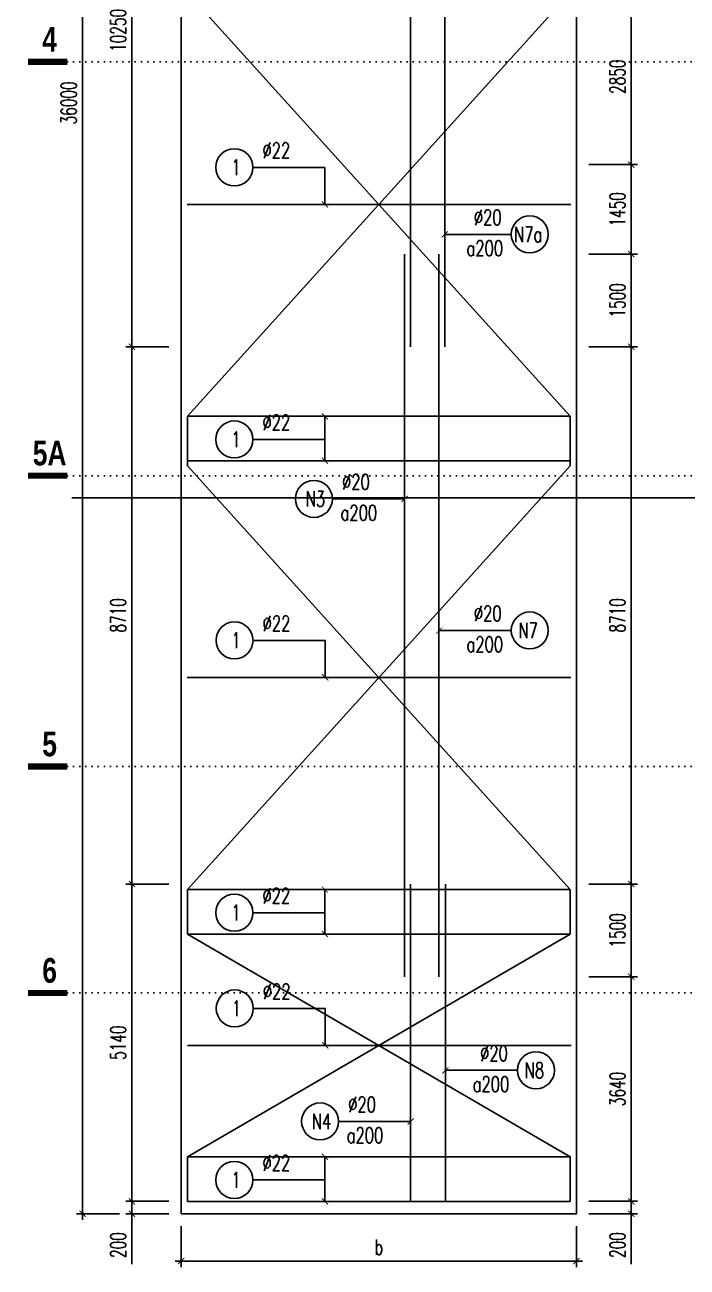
# Model space of a CAD drawing. Header units: millimetres. Extents: x -143570 to 58447, y -1448440 to -1202244.
# Drawn here: x -111106 to -100370, y -1339010 to -1318878 of the extents above; entities that cross this region are included whole.
import ezdxf
from ezdxf.enums import TextEntityAlignment as Align

# ---------------------------------------------------------------- set-up
doc = ezdxf.new("R2010")
doc.units = ezdxf.units.MM
doc.header["$LTSCALE"] = 30
doc.header["$PDMODE"] = 3
doc.linetypes.add('DOT', pattern=[0.25, 0, -0.25])
doc.layers.get('0').update_dxf_attribs({"lineweight": 9})
doc.layers.get('Defpoints').update_dxf_attribs({"lineweight": 9})
for name, color, linetype in [('ccu11-Chidan', 9, 'Continuous'), ('ccu11-Cotthep', 9, 'Continuous'), ('ccu11-Dim', 8, 'Continuous'), ('ccu11-Manh', 8, 'Continuous'), ('ccu11-Thay', 7, 'Continuous'), ('ccu11-Thep', 4, 'Continuous'), ('ccu11-Thepdai', 6, 'Continuous')]:
    doc.layers.add(name, color=color, linetype=linetype)
doc.styles.add('ccu11-dim', font='vnsimli.shx', dxfattribs={"width": 0.65, "bigfont": 'bigfont.shx'})
doc.styles.add('ccu11-VnAvH-B', font='')
doc.styles.add('ccu11-vnsimple', font='vnsimple.shx', dxfattribs={"bigfont": 'bigfont.shx'})
doc.styles.add('ccu11_simli', font='vnsimli.shx', dxfattribs={"width": 0.8})
doc.styles.add('VnHelvetlnsH', font='')
doc.styles.get('ccu11-VnAvH-B').set_extended_font_data('.VnAvantH', bold=True)
doc.styles.get('VnHelvetlnsH').set_extended_font_data('.VnHelvetInsH', bold=True)
doc.dimstyles.new('ccu11-100', dxfattribs={"dimscale": 100, "dimtxt": 2.5, "dimasz": 1, "dimexe": 1, "dimexo": 2, "dimgap": 1, "dimtad": 1, "dimdec": 0, "dimdsep": 46, "dimtxsty": 'ccu11-dim', "dimblk": 'ARCHTICK', "dimcen": -1, "dimdle": 1, "dimclrd": 256, "dimclre": 256, "dimclrt": 3, "dimadec": 0, "dimazin": 2, "dimtfac": 0.1, "dimtdec": 0, "dimtmove": 0, "dimatfit": 1, "dimldrblk": 'ARCHTICK', "dimfxl": 1, "dimtvp": 0.833333, "dimtolj": 1, "dimtzin": 12, "dimarcsym": 0})
doc.dimstyles.new('ccu11-100(d16a100)', dxfattribs={"dimscale": 100, "dimtxt": 2.5, "dimasz": 1, "dimexe": 1, "dimexo": 2, "dimgap": 0.8, "dimtad": 1, "dimdec": 1, "dimdsep": 46, "dimtxsty": 'ccu11-dim', "dimblk": 'ARCHTICK', "dimcen": -1, "dimdle": 1, "dimclrd": 256, "dimclre": 256, "dimclrt": 3, "dimadec": 0, "dimazin": 2, "dimtfac": 0.1, "dimtdec": 1, "dimtmove": 0, "dimatfit": 1, "dimldrblk": 'ARCHTICK', "dimfxl": 1, "dimtvp": 0.833333, "dimtolj": 1, "dimtzin": 12, "dimarcsym": 0})

# ---------------------------------------------------------------- blocks, each defined once
blk = doc.blocks.new('_ARCHTICK')
at = {"color": 0, "linetype": 'ByBlock', "const_width": 0.15}
blk.add_lwpolyline([(-0.5, -0.5), (0.5, 0.5)], dxfattribs=at)
blk = doc.blocks.new('*D396')
at = {"layer": 'ccu11-Dim', "lineweight": -2, "ltscale": 3000, "transparency": 16777216}
for p, q in [((-108570, -1338343), (-108570, -1339010)), ((-102164, -1338343), (-102164, -1339010)), ((-102064, -1338910), (-108670, -1338910))]:
    blk.add_line(p, q, dxfattribs=at)
at = {"layer": 'Defpoints', "color": 0, "ltscale": 3000, "transparency": 16777216}
for p in [(-108570, -1338143), (-102164, -1338143), (-108570, -1338910)]:
    blk.add_point(p, dxfattribs=at)
at = {"layer": 'ccu11-Dim', "lineweight": -2, "ltscale": 3000, "transparency": 16777216, "xscale": 100, "yscale": 100, "zscale": 100, "rotation": 180}
blk.add_blockref('_ARCHTICK', (-108570, -1338910), dxfattribs=at)
at = {"layer": 'ccu11-Dim', "lineweight": -2, "ltscale": 3000, "transparency": 16777216, "xscale": 100, "yscale": 100, "zscale": 100}
blk.add_blockref('_ARCHTICK', (-102164, -1338910), dxfattribs=at)
at = {"layer": 'ccu11-Dim', "color": 3, "ltscale": 3000, "transparency": 16777216, "insert": (-105367, -1338685), "char_height": 250, "attachment_point": 5, "style": 'ccu11-dim'}
blk.add_mtext('\\A1;b', dxfattribs=at)
blk = doc.blocks.new('SHD')
at = {"layer": 'ccu11-Cotthep'}
blk.add_circle((300, 0), 300, dxfattribs=at)
at = {"layer": 'ccu11-Cotthep', "color": 31, "style": 'ccu11_simli', "width": 0.8}
blk.add_attdef('DK', text='', height=250, dxfattribs=at).set_placement((-101, 65), align=Align.BOTTOM_RIGHT)
blk.add_attdef('KH', text='', height=250, dxfattribs=at).set_placement((300, 0), align=Align.MIDDLE)
blk.add_attdef('KC', text='', height=250, dxfattribs=at).set_placement((-101, -142), align=Align.TOP_RIGHT)
blk = doc.blocks.new('*D403')
at = {"layer": 'ccu11-Dim', "lineweight": -2, "transparency": 16777216}
for p, q in [((-110170, -1302043), (-110170, -1338243)), ((-109570, -1302143), (-110270, -1302143)), ((-109570, -1338143), (-110270, -1338143))]:
    blk.add_line(p, q, dxfattribs=at)
at = {"layer": 'Defpoints', "color": 0, "transparency": 16777216}
for p in [(-109370, -1302143), (-110170, -1338143), (-109370, -1338143)]:
    blk.add_point(p, dxfattribs=at)
at = {"layer": 'ccu11-Dim', "lineweight": -2, "transparency": 16777216, "xscale": 100, "yscale": 100, "zscale": 100}
for p, rotation in [((-110170, -1302143), 90), ((-110170, -1338143), 270)]:
    blk.add_blockref('_ARCHTICK', p, dxfattribs=dict(at, rotation=rotation))
at = {"layer": 'ccu11-Dim', "color": 3, "transparency": 16777216, "insert": (-110395, -1320143), "char_height": 250, "attachment_point": 5, "rotation": 90, "style": 'ccu11-dim'}
blk.add_mtext('\\A1;36000', dxfattribs=at)
blk = doc.blocks.new('*D407')
at = {"layer": 'ccu11-Dim', "lineweight": -2, "transparency": 16777216}
for p, q in [((-109370, -1313743), (-109370, -1324193)), ((-108770, -1313843), (-109470, -1313843)), ((-108770, -1324093), (-109470, -1324093))]:
    blk.add_line(p, q, dxfattribs=at)
at = {"layer": 'Defpoints', "color": 0, "transparency": 16777216}
for p in [(-108570, -1313843), (-109370, -1324093), (-108570, -1324093)]:
    blk.add_point(p, dxfattribs=at)
at = {"layer": 'ccu11-Dim', "lineweight": -2, "transparency": 16777216, "xscale": 100, "yscale": 100, "zscale": 100}
for p, rotation in [((-109370, -1313843), 90), ((-109370, -1324093), 270)]:
    blk.add_blockref('_ARCHTICK', p, dxfattribs=dict(at, rotation=rotation))
at = {"layer": 'ccu11-Dim', "color": 3, "transparency": 16777216, "insert": (-109595, -1318968), "char_height": 250, "attachment_point": 5, "rotation": 90, "style": 'ccu11-dim'}
blk.add_mtext('\\A1;10250', dxfattribs=at)
blk = doc.blocks.new('*D408')
at = {"layer": 'ccu11-Dim', "lineweight": -2, "transparency": 16777216}
for p, q in [((-109370, -1323993), (-109370, -1332903)), ((-108770, -1324093), (-109470, -1324093)), ((-108770, -1332803), (-109470, -1332803))]:
    blk.add_line(p, q, dxfattribs=at)
at = {"layer": 'Defpoints', "color": 0, "transparency": 16777216}
for p in [(-108570, -1324093), (-109370, -1332803), (-108570, -1332803)]:
    blk.add_point(p, dxfattribs=at)
at = {"layer": 'ccu11-Dim', "lineweight": -2, "transparency": 16777216, "xscale": 100, "yscale": 100, "zscale": 100}
for p, rotation in [((-109370, -1324093), 90), ((-109370, -1332803), 270)]:
    blk.add_blockref('_ARCHTICK', p, dxfattribs=dict(at, rotation=rotation))
at = {"layer": 'ccu11-Dim', "color": 3, "transparency": 16777216, "insert": (-109595, -1328448), "char_height": 250, "attachment_point": 5, "rotation": 90, "style": 'ccu11-dim'}
blk.add_mtext('\\A1;8710', dxfattribs=at)
blk = doc.blocks.new('*D414')
at = {"layer": 'ccu11-Dim', "lineweight": -2, "transparency": 16777216}
for p, q in [((-108770, -1337943), (-109470, -1337943)), ((-109370, -1337943), (-109370, -1337843)), ((-109370, -1337943), (-109370, -1338143)), ((-108770, -1338143), (-109470, -1338143)), ((-109370, -1338143), (-109370, -1338961))]:
    blk.add_line(p, q, dxfattribs=at)
at = {"layer": 'Defpoints', "color": 0, "transparency": 16777216}
for p in [(-108570, -1337943), (-109370, -1338143), (-108570, -1338143)]:
    blk.add_point(p, dxfattribs=at)
at = {"layer": 'ccu11-Dim', "lineweight": -2, "transparency": 16777216, "xscale": 100, "yscale": 100, "zscale": 100}
for p, rotation in [((-109370, -1337943), 270), ((-109370, -1338143), 90)]:
    blk.add_blockref('_ARCHTICK', p, dxfattribs=dict(at, rotation=rotation))
at = {"layer": 'ccu11-Dim', "color": 3, "transparency": 16777216, "insert": (-109595, -1338652), "char_height": 250, "attachment_point": 5, "rotation": 90, "style": 'ccu11-dim'}
blk.add_mtext('\\A1;200', dxfattribs=at)
blk = doc.blocks.new('*D417')
at = {"layer": 'ccu11-Dim', "lineweight": -2, "transparency": 16777216}
for p, q in [((-109370, -1332703), (-109370, -1338043)), ((-108770, -1332803), (-109470, -1332803)), ((-108770, -1337943), (-109470, -1337943))]:
    blk.add_line(p, q, dxfattribs=at)
at = {"layer": 'Defpoints', "color": 0, "transparency": 16777216}
for p in [(-108570, -1332803), (-109370, -1337943), (-108570, -1337943)]:
    blk.add_point(p, dxfattribs=at)
at = {"layer": 'ccu11-Dim', "lineweight": -2, "transparency": 16777216, "xscale": 100, "yscale": 100, "zscale": 100}
for p, rotation in [((-109370, -1332803), 90), ((-109370, -1337943), 270)]:
    blk.add_blockref('_ARCHTICK', p, dxfattribs=dict(at, rotation=rotation))
at = {"layer": 'ccu11-Dim', "color": 3, "transparency": 16777216, "insert": (-109595, -1335373), "char_height": 250, "attachment_point": 5, "rotation": 90, "style": 'ccu11-dim'}
blk.add_mtext('\\A1;5140', dxfattribs=at)
blk = doc.blocks.new('*D433')
at = {"layer": 'ccu11-Dim', "lineweight": -2, "transparency": 16777216}
for p, q in [((-101964, -1322593), (-101176, -1322593)), ((-101276, -1322493), (-101276, -1324193)), ((-101964, -1324093), (-101176, -1324093))]:
    blk.add_line(p, q, dxfattribs=at)
at = {"layer": 'Defpoints', "color": 0, "transparency": 16777216}
for p in [(-102164, -1322593), (-102164, -1324093), (-101276, -1324093)]:
    blk.add_point(p, dxfattribs=at)
at = {"layer": 'ccu11-Dim', "lineweight": -2, "transparency": 16777216, "xscale": 100, "yscale": 100, "zscale": 100}
for p, rotation in [((-101276, -1322593), 90), ((-101276, -1324093), 270)]:
    blk.add_blockref('_ARCHTICK', p, dxfattribs=dict(at, rotation=rotation))
at = {"layer": 'ccu11-Dim', "color": 3, "transparency": 16777216, "insert": (-101501, -1323343), "char_height": 250, "attachment_point": 5, "rotation": 90, "style": 'ccu11-dim'}
blk.add_mtext('\\A1;1500', dxfattribs=at)
blk = doc.blocks.new('*D434')
at = {"layer": 'ccu11-Dim', "lineweight": -2, "transparency": 16777216}
for p, q in [((-101276, -1323993), (-101276, -1332903)), ((-101964, -1324093), (-101176, -1324093)), ((-101964, -1332803), (-101176, -1332803))]:
    blk.add_line(p, q, dxfattribs=at)
at = {"layer": 'Defpoints', "color": 0, "transparency": 16777216}
for p in [(-102164, -1324093), (-102164, -1332803), (-101276, -1332803)]:
    blk.add_point(p, dxfattribs=at)
at = {"layer": 'ccu11-Dim', "lineweight": -2, "transparency": 16777216, "xscale": 100, "yscale": 100, "zscale": 100}
for p, rotation in [((-101276, -1324093), 90), ((-101276, -1332803), 270)]:
    blk.add_blockref('_ARCHTICK', p, dxfattribs=dict(at, rotation=rotation))
at = {"layer": 'ccu11-Dim', "color": 3, "transparency": 16777216, "insert": (-101501, -1328448), "char_height": 250, "attachment_point": 5, "rotation": 90, "style": 'ccu11-dim'}
blk.add_mtext('\\A1;8710', dxfattribs=at)
blk = doc.blocks.new('*D435')
at = {"layer": 'ccu11-Dim', "lineweight": -2, "transparency": 16777216}
for p, q in [((-101276, -1332703), (-101276, -1334403)), ((-101964, -1332803), (-101176, -1332803)), ((-101964, -1334303), (-101176, -1334303))]:
    blk.add_line(p, q, dxfattribs=at)
at = {"layer": 'Defpoints', "color": 0, "transparency": 16777216}
for p in [(-102164, -1332803), (-102164, -1334303), (-101276, -1334303)]:
    blk.add_point(p, dxfattribs=at)
at = {"layer": 'ccu11-Dim', "lineweight": -2, "transparency": 16777216, "xscale": 100, "yscale": 100, "zscale": 100}
for p, rotation in [((-101276, -1332803), 90), ((-101276, -1334303), 270)]:
    blk.add_blockref('_ARCHTICK', p, dxfattribs=dict(at, rotation=rotation))
at = {"layer": 'ccu11-Dim', "color": 3, "transparency": 16777216, "insert": (-101501, -1333553), "char_height": 250, "attachment_point": 5, "rotation": 90, "style": 'ccu11-dim'}
blk.add_mtext('\\A1;1500', dxfattribs=at)
blk = doc.blocks.new('*D436')
at = {"layer": 'ccu11-Dim', "lineweight": -2, "transparency": 16777216}
for p, q in [((-101964, -1334303), (-101176, -1334303)), ((-101276, -1334203), (-101276, -1338043)), ((-101964, -1337943), (-101176, -1337943))]:
    blk.add_line(p, q, dxfattribs=at)
at = {"layer": 'Defpoints', "color": 0, "transparency": 16777216}
for p in [(-102164, -1334303), (-102164, -1337943), (-101276, -1337943)]:
    blk.add_point(p, dxfattribs=at)
at = {"layer": 'ccu11-Dim', "lineweight": -2, "transparency": 16777216, "xscale": 100, "yscale": 100, "zscale": 100}
for p, rotation in [((-101276, -1334303), 90), ((-101276, -1337943), 270)]:
    blk.add_blockref('_ARCHTICK', p, dxfattribs=dict(at, rotation=rotation))
at = {"layer": 'ccu11-Dim', "color": 3, "transparency": 16777216, "insert": (-101501, -1336123), "char_height": 250, "attachment_point": 5, "rotation": 90, "style": 'ccu11-dim'}
blk.add_mtext('\\A1;3640', dxfattribs=at)
blk = doc.blocks.new('*D437')
at = {"layer": 'ccu11-Dim', "lineweight": -2, "transparency": 16777216}
for p, q in [((-101964, -1337943), (-101176, -1337943)), ((-101276, -1337943), (-101276, -1337843)), ((-101276, -1337943), (-101276, -1338143)), ((-101964, -1338143), (-101176, -1338143)), ((-101276, -1338143), (-101276, -1338961))]:
    blk.add_line(p, q, dxfattribs=at)
at = {"layer": 'Defpoints', "color": 0, "transparency": 16777216}
for p in [(-102164, -1337943), (-102164, -1338143), (-101276, -1338143)]:
    blk.add_point(p, dxfattribs=at)
at = {"layer": 'ccu11-Dim', "lineweight": -2, "transparency": 16777216, "xscale": 100, "yscale": 100, "zscale": 100}
for p, rotation in [((-101276, -1337943), 270), ((-101276, -1338143), 90)]:
    blk.add_blockref('_ARCHTICK', p, dxfattribs=dict(at, rotation=rotation))
at = {"layer": 'ccu11-Dim', "color": 3, "transparency": 16777216, "insert": (-101501, -1338652), "char_height": 250, "attachment_point": 5, "rotation": 90, "style": 'ccu11-dim'}
blk.add_mtext('\\A1;200', dxfattribs=at)
blk = doc.blocks.new('*D440')
at = {"layer": 'ccu11-Dim', "lineweight": -2, "transparency": 16777216}
for p, q in [((-101276, -1318193), (-101276, -1321243)), ((-101964, -1318293), (-101176, -1318293)), ((-101964, -1321143), (-101176, -1321143))]:
    blk.add_line(p, q, dxfattribs=at)
at = {"layer": 'Defpoints', "color": 0, "transparency": 16777216}
for p in [(-102164, -1318293), (-102164, -1321143), (-101276, -1321143)]:
    blk.add_point(p, dxfattribs=at)
at = {"layer": 'ccu11-Dim', "lineweight": -2, "transparency": 16777216, "xscale": 100, "yscale": 100, "zscale": 100}
for p, rotation in [((-101276, -1318293), 90), ((-101276, -1321143), 270)]:
    blk.add_blockref('_ARCHTICK', p, dxfattribs=dict(at, rotation=rotation))
at = {"layer": 'ccu11-Dim', "color": 3, "transparency": 16777216, "insert": (-101501, -1319718), "char_height": 250, "attachment_point": 5, "rotation": 90, "style": 'ccu11-dim'}
blk.add_mtext('\\A1;2850', dxfattribs=at)
blk = doc.blocks.new('*D373')
at = {"layer": 'ccu11-Dim', "lineweight": -2, "transparency": 16777216}
for p, q in [((-101276, -1321043), (-101276, -1322693)), ((-101964, -1321143), (-101176, -1321143)), ((-101964, -1322593), (-101176, -1322593))]:
    blk.add_line(p, q, dxfattribs=at)
at = {"layer": 'Defpoints', "color": 0, "transparency": 16777216}
for p in [(-102164, -1321143), (-102164, -1322593), (-101276, -1322593)]:
    blk.add_point(p, dxfattribs=at)
at = {"layer": 'ccu11-Dim', "lineweight": -2, "transparency": 16777216, "xscale": 100, "yscale": 100, "zscale": 100}
for p, rotation in [((-101276, -1321143), 90), ((-101276, -1322593), 270)]:
    blk.add_blockref('_ARCHTICK', p, dxfattribs=dict(at, rotation=rotation))
at = {"layer": 'ccu11-Dim', "color": 3, "transparency": 16777216, "insert": (-101501, -1321868), "char_height": 250, "attachment_point": 5, "rotation": 90, "style": 'ccu11-dim'}
blk.add_mtext('\\A1;1450', dxfattribs=at)
blk = doc.blocks.new('*U271')
at = {"color": 3, "linetype": 'DOT', "ltscale": 10}
blk.add_line((-2125, 0), (12722, 0), dxfattribs=at)
at = {"color": 4, "const_width": 75}
for points in [[(-2605, 0), (-2125, 0)], [(12722, 0), (13201, 0)]]:
    blk.add_lwpolyline(points, dxfattribs=at)
at = {"color": 31, "style": 'VnHelvetlnsH'}
for tag, p in [('MC3', (-2341, 274)), ('MC4', (12985, 274))]:
    blk.add_attdef(tag, text='', height=300, dxfattribs=at).set_placement(p, align=Align.MIDDLE_CENTER)
blk = doc.blocks.new('*D1113')
at = {"layer": 'ccu11-Thay', "lineweight": -2, "transparency": 16777216}
for p, q in [((-110344, -1301243), (-85764, -1301243)), ((-85864, -1301143), (-85864, -1326643)), ((-110344, -1326543), (-85764, -1326543))]:
    blk.add_line(p, q, dxfattribs=at)
at = {"layer": 'Defpoints', "color": 0, "transparency": 16777216}
for p in [(-110544, -1301243), (-110544, -1326543), (-85864, -1326543)]:
    blk.add_point(p, dxfattribs=at)
at = {"layer": 'ccu11-Thay', "lineweight": -2, "transparency": 16777216, "xscale": 100, "yscale": 100, "zscale": 100}
for p, rotation in [((-85864, -1301243), 90), ((-85864, -1326543), 270)]:
    blk.add_blockref('_ARCHTICK', p, dxfattribs=dict(at, rotation=rotation))
at = {"layer": 'ccu11-Thay', "color": 3, "transparency": 16777216, "insert": (-86134, -1313893), "char_height": 250, "attachment_point": 5, "rotation": 90, "style": 'ccu11-dim'}
blk.add_mtext('\\A1;25300(`16A100)', dxfattribs=at)

msp = doc.modelspace()

# ---------------------------------------------------------------- linework, layer by layer
at = {"layer": 'ccu11-Thay'}
for p, q in [((-108570.28, -1302143.23), (-108570.28, -1338143.27)), ((-102164.08, -1302143.23), (-102164.08, -1338143.27)), ((-108570.28, -1338143.27), (-102164.08, -1338143.27))]:
    msp.add_line(p, q, dxfattribs=at)
at = {"layer": 'ccu11-Thep'}
msp.add_line((-104297.46, -1324093.23), (-104297.46, -1312393.23), dxfattribs=at)
for points in [[(-104852.46, -1312393.23), (-104852.46, -1324093.23)], [(-104952.46, -1322593.23), (-104952.46, -1334303.48)], [(-104397.46, -1322593.23), (-104397.46, -1334303.48)], [(-104852.46, -1332803.48), (-104852.46, -1337943.1)], [(-104289.16, -1332803.48), (-104289.16, -1337943.1)]]:
    msp.add_lwpolyline(points, dxfattribs=at)
at = {"layer": 'ccu11-Thepdai', "ltscale": 25}
for p, q in [((-102257.7, -1321787.11), (-108476.67, -1321787.11)), ((-102264.08, -1325221.71), (-108470.28, -1325221.71)), ((-102264.08, -1325943.1), (-108470.28, -1325943.1)), ((-102254.5, -1329452.64), (-108473.47, -1329452.64)), ((-102264.08, -1332890.79), (-108470.28, -1332890.79)), ((-102264.08, -1333612.17), (-108470.28, -1333612.17)), ((-102251.3, -1335416.94), (-108470.26, -1335416.94)), ((-102264.08, -1337221.71), (-108470.28, -1337221.71)), ((-102264.08, -1337943.1), (-108470.28, -1337943.1))]:
    msp.add_line(p, q, dxfattribs=at)
for points in [[(-108470.28, -1317552.64), (-108470.28, -1318352.51), (-102264.08, -1325221.71), (-102264.08, -1325943.1)], [(-102264.08, -1317552.64), (-102264.08, -1318352.51), (-108470.28, -1325221.71), (-108470.28, -1325943.1)], [(-108470.28, -1325221.71), (-108470.28, -1326021.58), (-102264.08, -1332890.79), (-102264.08, -1333612.17)], [(-102264.08, -1325221.71), (-102264.08, -1326021.58), (-108470.28, -1332890.79), (-108470.28, -1333612.17)], [(-108470.28, -1332890.79), (-108470.28, -1333612.17), (-102264.08, -1337221.71), (-102264.08, -1337943.1)], [(-102264.08, -1332890.79), (-102264.08, -1333612.17), (-108470.28, -1337221.71), (-108470.28, -1337943.1)]]:
    msp.add_lwpolyline(points, dxfattribs=at)

# ---------------------------------------------------------------- block references
at = {"layer": 'ccu11-Chidan'}
ref = msp.add_blockref('*U271', (-107582.93, -1319477.61), dxfattribs=dict(at, xscale=1.333333333335759, yscale=1.333333333335759, zscale=1.333333333335759))
ref.add_attrib('MC4', '4', dxfattribs={"layer": '0', "color": 31, "height": 400, "style": 'ccu11-VnAvH-B', "width": 0.8}).set_placement((-90269.21, -1319112.07), align=Align.MIDDLE_CENTER)
ref.add_attrib('MC3', '4', dxfattribs={"layer": '0', "color": 31, "height": 400, "style": 'ccu11-VnAvH-B', "width": 0.8}).set_placement((-110704.28, -1319112.07), align=Align.MIDDLE_CENTER)
ref = msp.add_blockref('*U271', (-107582.93, -1326183.45), dxfattribs=dict(at, xscale=1.333333333335759, yscale=1.333333333335759, zscale=1.333333333335759))
ref.add_attrib('MC4', '5a', dxfattribs={"layer": '0', "color": 31, "height": 400, "style": 'ccu11-VnAvH-B', "width": 0.8}).set_placement((-90269.21, -1325817.91), align=Align.MIDDLE_CENTER)
ref.add_attrib('MC3', '5a', dxfattribs={"layer": '0', "color": 31, "height": 400, "style": 'ccu11-VnAvH-B', "width": 0.8}).set_placement((-110704.28, -1325817.91), align=Align.MIDDLE_CENTER)
ref = msp.add_blockref('*U271', (-107582.93, -1330897.24), dxfattribs=dict(at, xscale=1.333333333335759, yscale=1.333333333335759, zscale=1.333333333335759))
ref.add_attrib('MC4', '5', dxfattribs={"layer": '0', "color": 31, "height": 400, "style": 'ccu11-VnAvH-B', "width": 0.8}).set_placement((-90269.21, -1330531.71), align=Align.MIDDLE_CENTER)
ref.add_attrib('MC3', '5', dxfattribs={"layer": '0', "color": 31, "height": 400, "style": 'ccu11-VnAvH-B', "width": 0.8}).set_placement((-110704.28, -1330531.71), align=Align.MIDDLE_CENTER)
ref = msp.add_blockref('*U271', (-107582.93, -1334566.19), dxfattribs=dict(at, xscale=1.333333333335759, yscale=1.333333333335759, zscale=1.333333333335759))
ref.add_attrib('MC4', '6', dxfattribs={"layer": '0', "color": 31, "height": 400, "style": 'ccu11-VnAvH-B', "width": 0.8}).set_placement((-90269.21, -1334200.66), align=Align.MIDDLE_CENTER)
ref.add_attrib('MC3', '6', dxfattribs={"layer": '0', "color": 31, "height": 400, "style": 'ccu11-VnAvH-B', "width": 0.8}).set_placement((-110704.28, -1334200.66), align=Align.MIDDLE_CENTER)
at = {"layer": 'ccu11-Cotthep'}
ref = msp.add_blockref('SHD', (-107410.23, -1321186.71), dxfattribs=dict(at, xscale=-1))
ref.add_attrib('KH', '1', dxfattribs={"color": 31, "height": 250, "style": 'ccu11-vnsimple', "width": 0.7}).set_placement((-107685.23, -1321186.71), align=Align.MIDDLE_CENTER)
ref.add_attrib('DK', '`22', dxfattribs={"color": 31, "height": 250, "style": 'ccu11-vnsimple', "width": 0.7}).set_placement((-107029.44, -1321111.71), align=Align.BOTTOM_CENTER)
ref = msp.add_blockref('SHD', (-103221.37, -1322273.26), dxfattribs=at)
ref.add_attrib('KH', 'N7a', dxfattribs={"color": 31, "height": 250, "style": 'ccu11-vnsimple', "width": 0.7}).set_placement((-102946.37, -1322273.26), align=Align.MIDDLE_CENTER)
ref.add_attrib('KC', 'a200', dxfattribs={"color": 31, "height": 250, "style": 'ccu11-vnsimple', "width": 0.7}).set_placement((-103649.95, -1322373.26), align=Align.TOP_CENTER)
ref.add_attrib('DK', '`20', dxfattribs={"color": 31, "height": 250, "style": 'ccu11-vnsimple', "width": 0.7}).set_placement((-103602.15, -1322198.26), align=Align.BOTTOM_CENTER)
ref = msp.add_blockref('SHD', (-107410.23, -1325596.66), dxfattribs=dict(at, xscale=-1))
ref.add_attrib('KH', '1', dxfattribs={"color": 31, "height": 250, "style": 'ccu11-vnsimple', "width": 0.7}).set_placement((-107685.23, -1325596.66), align=Align.MIDDLE_CENTER)
ref.add_attrib('DK', '`22', dxfattribs={"color": 31, "height": 250, "style": 'ccu11-vnsimple', "width": 0.7}).set_placement((-107029.44, -1325521.66), align=Align.BOTTOM_CENTER)
ref = msp.add_blockref('SHD', (-106120.25, -1326560.22), dxfattribs=dict(at, xscale=-1))
ref.add_attrib('KH', 'N3', dxfattribs={"color": 31, "height": 250, "style": 'ccu11-vnsimple', "width": 0.7}).set_placement((-106395.25, -1326560.22), align=Align.MIDDLE_CENTER)
ref.add_attrib('KC', 'a200', dxfattribs={"color": 31, "height": 250, "style": 'ccu11-vnsimple', "width": 0.7}).set_placement((-105691.67, -1326660.22), align=Align.TOP_CENTER)
ref.add_attrib('DK', '`20', dxfattribs={"color": 31, "height": 250, "style": 'ccu11-vnsimple', "width": 0.7}).set_placement((-105739.47, -1326485.22), align=Align.BOTTOM_CENTER)
ref = msp.add_blockref('SHD', (-103221.37, -1328691.76), dxfattribs=at)
ref.add_attrib('KH', 'N7', dxfattribs={"color": 31, "height": 250, "style": 'ccu11-vnsimple', "width": 0.7}).set_placement((-102946.37, -1328691.76), align=Align.MIDDLE_CENTER)
ref.add_attrib('KC', 'a200', dxfattribs={"color": 31, "height": 250, "style": 'ccu11-vnsimple', "width": 0.7}).set_placement((-103649.95, -1328791.76), align=Align.TOP_CENTER)
ref.add_attrib('DK', '`20', dxfattribs={"color": 31, "height": 250, "style": 'ccu11-vnsimple', "width": 0.7}).set_placement((-103602.15, -1328616.76), align=Align.BOTTOM_CENTER)
ref = msp.add_blockref('SHD', (-107407.03, -1328852.24), dxfattribs=dict(at, xscale=-1))
ref.add_attrib('KH', '1', dxfattribs={"color": 31, "height": 250, "style": 'ccu11-vnsimple', "width": 0.7}).set_placement((-107682.03, -1328852.24), align=Align.MIDDLE_CENTER)
ref.add_attrib('DK', '`22', dxfattribs={"color": 31, "height": 250, "style": 'ccu11-vnsimple', "width": 0.7}).set_placement((-107026.24, -1328777.24), align=Align.BOTTOM_CENTER)
ref = msp.add_blockref('SHD', (-107410.23, -1333265.73), dxfattribs=dict(at, xscale=-1))
ref.add_attrib('KH', '1', dxfattribs={"color": 31, "height": 250, "style": 'ccu11-vnsimple', "width": 0.7}).set_placement((-107685.23, -1333265.73), align=Align.MIDDLE_CENTER)
ref.add_attrib('DK', '`22', dxfattribs={"color": 31, "height": 250, "style": 'ccu11-vnsimple', "width": 0.7}).set_placement((-107029.44, -1333190.73), align=Align.BOTTOM_CENTER)
ref = msp.add_blockref('SHD', (-107403.82, -1334816.54), dxfattribs=dict(at, xscale=-1))
ref.add_attrib('KH', '1', dxfattribs={"color": 31, "height": 250, "style": 'ccu11-vnsimple', "width": 0.7}).set_placement((-107678.82, -1334816.54), align=Align.MIDDLE_CENTER)
ref.add_attrib('DK', '`22', dxfattribs={"color": 31, "height": 250, "style": 'ccu11-vnsimple', "width": 0.7}).set_placement((-107023.04, -1334741.54), align=Align.BOTTOM_CENTER)
ref = msp.add_blockref('SHD', (-103121.07, -1335819.45), dxfattribs=at)
ref.add_attrib('KH', 'N8', dxfattribs={"color": 31, "height": 250, "style": 'ccu11-vnsimple', "width": 0.7}).set_placement((-102846.07, -1335819.45), align=Align.MIDDLE_CENTER)
ref.add_attrib('KC', 'a200', dxfattribs={"color": 31, "height": 250, "style": 'ccu11-vnsimple', "width": 0.7}).set_placement((-103549.65, -1335919.45), align=Align.TOP_CENTER)
ref.add_attrib('DK', '`20', dxfattribs={"color": 31, "height": 250, "style": 'ccu11-vnsimple', "width": 0.7}).set_placement((-103501.85, -1335744.45), align=Align.BOTTOM_CENTER)
ref = msp.add_blockref('SHD', (-106020.25, -1336648.16), dxfattribs=dict(at, xscale=-1))
ref.add_attrib('KH', 'N4', dxfattribs={"color": 31, "height": 250, "style": 'ccu11-vnsimple', "width": 0.7}).set_placement((-106295.25, -1336648.16), align=Align.MIDDLE_CENTER)
ref.add_attrib('KC', 'a200', dxfattribs={"color": 31, "height": 250, "style": 'ccu11-vnsimple', "width": 0.7}).set_placement((-105591.67, -1336748.16), align=Align.TOP_CENTER)
ref.add_attrib('DK', '`20', dxfattribs={"color": 31, "height": 250, "style": 'ccu11-vnsimple', "width": 0.7}).set_placement((-105639.47, -1336573.16), align=Align.BOTTOM_CENTER)
ref = msp.add_blockref('SHD', (-107410.23, -1337596.66), dxfattribs=dict(at, xscale=-1))
ref.add_attrib('KH', '1', dxfattribs={"color": 31, "height": 250, "style": 'ccu11-vnsimple', "width": 0.7}).set_placement((-107685.23, -1337596.66), align=Align.MIDDLE_CENTER)
ref.add_attrib('DK', '`22', dxfattribs={"color": 31, "height": 250, "style": 'ccu11-vnsimple', "width": 0.7}).set_placement((-107029.44, -1337521.66), align=Align.BOTTOM_CENTER)

# ---------------------------------------------------------------- dimensions: what is measured, and where the dimension line sits
at = {"layer": 'ccu11-Dim'}
for base, p1, p2, picture, middle in [((-110170.28, -1338143.27), (-109370.28, -1302143.23), (-109370.28, -1338143.27), '*D403', (-110395.28, -1320143.25)), ((-109370.28, -1324093.23), (-108570.28, -1313843.23), (-108570.28, -1324093.23), '*D407', (-109595.28, -1318968.23)), ((-109370.28, -1332803.48), (-108570.28, -1324093.23), (-108570.28, -1332803.48), '*D408', (-109595.28, -1328448.35)), ((-109370.28, -1337943.1), (-108570.28, -1332803.48), (-108570.28, -1337943.1), '*D417', (-109595.28, -1335373.29)), ((-109370.28, -1338143.27), (-108570.28, -1337943.1), (-108570.28, -1338143.27), '*D414', (-109595.28, -1338652.2)), ((-101276.08, -1338143.27), (-102164.08, -1337943.1), (-102164.08, -1338143.27), '*D437', (-101501.08, -1338652.2))]:
    dim = msp.add_linear_dim(base=base, p1=p1, p2=p2, angle=90, dimstyle='ccu11-100', dxfattribs=at)
    dim.commit()
    dim.dimension.update_dxf_attribs({"geometry": picture, "text_midpoint": middle})
for base, p1, p2, picture, middle in [((-101276.08, -1321143.23), (-102164.08, -1318293.23), (-102164.08, -1321143.23), '*D440', (-101501.08, -1319718.23)), ((-101276.08, -1322593.23), (-102164.08, -1321143.23), (-102164.08, -1322593.23), '*D373', (-101501.08, -1321868.23)), ((-101276.08, -1324093.23), (-102164.08, -1322593.23), (-102164.08, -1324093.23), '*D433', (-101501.08, -1323343.23)), ((-101276.08, -1332803.48), (-102164.08, -1324093.23), (-102164.08, -1332803.48), '*D434', (-101501.08, -1328448.35)), ((-101276.08, -1334303.48), (-102164.08, -1332803.48), (-102164.08, -1334303.48), '*D435', (-101501.08, -1333553.48)), ((-101276.08, -1337943.1), (-102164.08, -1334303.48), (-102164.08, -1337943.1), '*D436', (-101501.08, -1336123.29))]:
    dim = msp.add_linear_dim(base=base, p1=p1, p2=p2, angle=90, dimstyle='ccu11-100', override={"dimtmove": 1}, dxfattribs=at)
    dim.commit()
    dim.dimension.update_dxf_attribs({"geometry": picture, "text_midpoint": middle})
at = {"layer": 'ccu11-Dim', "ltscale": 3000}
dim = msp.add_linear_dim(base=(-108570.28, -1338909.71), p1=(-102164.08, -1338143.27), p2=(-108570.28, -1338143.27), text='b', dimstyle='ccu11-100', dxfattribs=at)
dim.commit()
dim.dimension.update_dxf_attribs({"geometry": '*D396', "text_midpoint": (-105367.18, -1338684.71)})
at = {"layer": 'ccu11-Thay'}
dim = msp.add_linear_dim(base=(-85864.01, -1326543.23), p1=(-110544.13, -1301243.23), p2=(-110544.13, -1326543.23), angle=90, dimstyle='ccu11-100(d16a100)', override={"dimpost": '(`16A100)'}, dxfattribs=at)
dim.commit()
dim.dimension.update_dxf_attribs({"geometry": '*D1113', "text_midpoint": (-86134.49, -1313893.23)})

# ---------------------------------------------------------------- leaders
at = {"layer": 'ccu11-Manh'}
for points in [[(-106242.23, -1321787.11), (-106242.23, -1321186.71), (-107410.23, -1321186.71)], [(-104297.46, -1322273.26), (-103221.37, -1322273.26)], [(-106242.23, -1325221.71), (-106242.23, -1325596.66), (-107410.23, -1325596.66)], [(-106242.23, -1325943.1), (-106242.23, -1325596.66), (-107410.23, -1325596.66)], [(-104952.16, -1326560.22), (-106120.25, -1326560.22)], [(-104389.46, -1328691.76), (-103221.37, -1328691.76)], [(-106239.03, -1329452.64), (-106239.03, -1328852.24), (-107407.03, -1328852.24)], [(-106242.23, -1332890.79), (-106242.23, -1333265.73), (-107410.23, -1333265.73)], [(-106242.23, -1333612.17), (-106242.23, -1333265.73), (-107410.23, -1333265.73)], [(-106235.82, -1335416.94), (-106235.82, -1334816.54), (-107403.82, -1334816.54)], [(-104289.16, -1335819.45), (-103121.07, -1335819.45)], [(-104852.16, -1336648.16), (-106020.25, -1336648.16)], [(-106242.23, -1337221.71), (-106242.23, -1337596.66), (-107410.23, -1337596.66)], [(-106242.23, -1337943.1), (-106242.23, -1337596.66), (-107410.23, -1337596.66)]]:
    msp.add_leader(points, dimstyle='ccu11-100', override={"dimgap": 1, "dimtad": 0, "dimfxl": 3, "dimfxlon": 1, "dimtfill": 1, "dimarcsym": 1}, dxfattribs=at)

doc.saveas('drawing.dxf')
